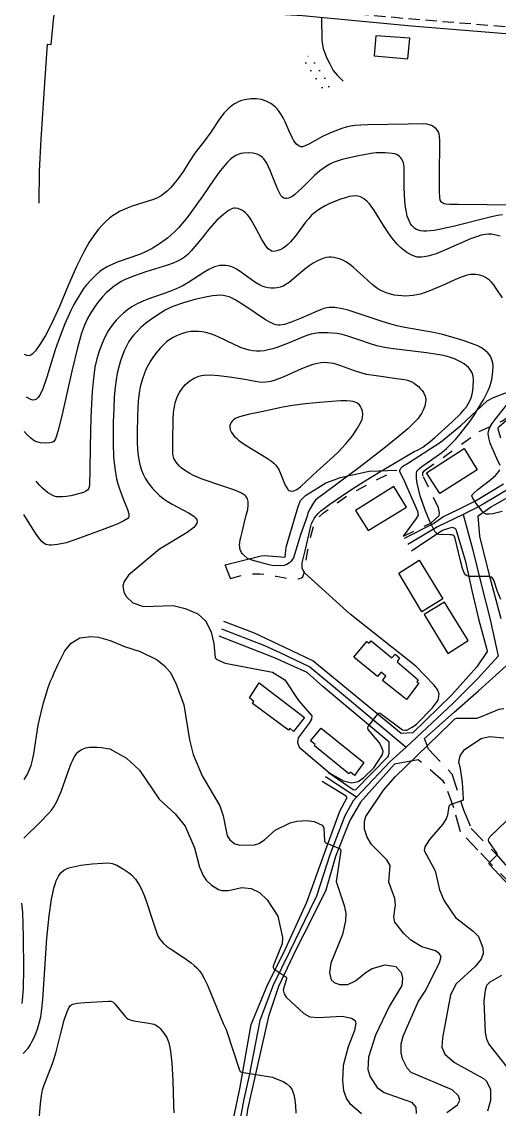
# Model space of a CAD drawing. Header units: millimetres. Extents: x 220021 to 223505, y 489325 to 491820.
# Drawn here: x 220579.5 to 220788.7, y 490055.8 to 490532 of the extents above; entities that cross this region are included whole.
import ezdxf

# ---------------------------------------------------------------- set-up
doc = ezdxf.new("R2010")
doc.units = ezdxf.units.MM
for name, pattern in [('5M2P5', [7.5, 5, -2.5]), ('5M5', [10, 5, -5]), ('7P5M5', [12.5, 7.5, -5]), ('AM4', [4, 0, -4])]:
    doc.linetypes.add(name, pattern=pattern)
for name, color, linetype in [('A0013110', 8, 'Continuous'), ('A0013117', 8, 'Continuous'), ('A0013140', 8, '7P5M5'), ('A0023210', 8, 'Continuous'), ('A0033324', 8, '5M2P5'), ('B0014111', 8, 'Continuous'), ('B0014113', 8, 'Continuous'), ('D0025111', 8, 'AM4'), ('F0017111', 8, 'Continuous'), ('F0017114', 8, 'Continuous'), ('F0037222', 8, 'Continuous'), ('F0037223', 8, '5M5')]:
    doc.layers.add(name, color=color, linetype=linetype)

msp = doc.modelspace()

# ---------------------------------------------------------------- linework, layer by layer
at = {"layer": 'A0013110', "flags": 128}
for points in [[(220587.103, 490452.638), (220587.214, 490466.582), (220587.951, 490480.58), (220589.651, 490505.157), (220590.773, 490522.165), (220592.342, 490522.019), (220593.355, 490532.667), (220593.922, 490537.494), (220594.885, 490538.112), (220600.714, 490541.425), (220666.708, 490536.859), (220702.508, 490534.73), (220750.192, 490530.282), (220805.958, 490525.781), (220832.366, 490523.108), (220854.057, 490521.095), (220854.267, 490518.316), (220852.026, 490505.608), (220851.447, 490501.149), (220850.91, 490497.012)], [(220747.119, 490305.817), (220759.848, 490312.356), (220763.996, 490315.175), (220770.656, 490318.501), (220778.252, 490322.269), (220790.54, 490329.73)], [(220750.236, 490300.306), (220763.554, 490309.257), (220764.206, 490309.588), (220768.092, 490310.733), (220769.258, 490310.326), (220769.724, 490309.854), (220773.847, 490295.6), (220776.642, 490282.98), (220779.768, 490270.015), (220783.305, 490257.132), (220783.395, 490256.216), (220778.802, 490249.498), (220767.963, 490237.278), (220750.798, 490220.634), (220745.689, 490220.42), (220724.196, 490237.995), (220706.957, 490252.158), (220694.825, 490258.032), (220681.523, 490264.354), (220668.013, 490269.466)]]:
    msp.add_lwpolyline(points, dxfattribs=at)
at = {"layer": 'A0013110'}
for points in [[(220789.578, 490270.536), (220784.774, 490288.545), (220780.187, 490306.744), (220779.493, 490315.711), (220784.897, 490319.426), (220797.235, 490326.491)], [(220713.925, 490203.301), (220724.726, 490195.794), (220725.709, 490195.758), (220740.025, 490210.33), (220740.444, 490211.777), (220740.401, 490216.49), (220711.339, 490240.958), (220704.489, 490247.028), (220690.287, 490253.525), (220666.014, 490262.94)], [(220757.671, 490213.529), (220755.996, 490218.236), (220768.879, 490229.697), (220779.648, 490239.074), (220793.222, 490251.347)], [(220753.232, 490208.836), (220742.764, 490206.967), (220727.841, 490190.328), (220723.291, 490182.316), (220716.898, 490166.474), (220712.688, 490151.719), (220706.616, 490139.372), (220699.577, 490125.695), (220691.963, 490109.592), (220687.656, 490096.455), (220683.072, 490076.379), (220678.458, 490055.672), (220676.426, 490041.318), (220674.234, 490025.163), (220673.535, 490021.868), (220672.565, 490018.693), (220668.146, 490011.305), (220662.302, 490005.117), (220655.527, 490001.659), (220639.041, 489995.649)], [(220636.763, 490001.36), (220647.703, 490003.49), (220655.943, 490007.976), (220661.429, 490013.66), (220665.258, 490020.09), (220667.909, 490026.763), (220669.697, 490033.592), (220670.759, 490044.777), (220675.047, 490064.733), (220680.006, 490092.858), (220687.277, 490110.578), (220694.347, 490124.438), (220704.443, 490146.464), (220712.141, 490167.989), (220718.882, 490186.407), (220722.126, 490192.382), (220721.653, 490192.923), (220711.119, 490199.326)]]:
    msp.add_lwpolyline(points, dxfattribs=at)
at = {"layer": 'A0013117', "flags": 128}
msp.add_lwpolyline([(220710.755, 490533.961), (220710.901, 490523.655), (220711.569, 490520.372), (220713.064, 490516.395), (220714.473, 490513.539), (220715.882, 490510.683), (220717.867, 490508.428), (220720.348, 490505.996)], dxfattribs=at)
at = {"layer": 'A0013140'}
for points in [[(220757.671, 490213.529), (220767.924, 490202.73), (220773.061, 490186.891), (220776.417, 490178.689), (220787.366, 490167.467), (220797.813, 490155.633)], [(220794.476, 490153.596), (220779.372, 490169.231), (220771.646, 490177.305), (220768.761, 490187.871), (220764.881, 490198.515), (220764.133, 490199.537), (220753.232, 490208.836)]]:
    msp.add_lwpolyline(points, dxfattribs=at)
at = {"layer": 'A0023210', "flags": 128}
for points in [[(220793.887, 490328.11), (220781.574, 490320.848), (220777.808, 490318.766), (220772.853, 490316.208), (220761.701, 490310.806), (220748.663, 490303.087)], [(220772.853, 490316.208), (220777.017, 490301.172), (220780.708, 490285.763), (220784.673, 490270.275), (220788.264, 490254.24), (220779.225, 490244.286), (220768.421, 490233.487), (220747.97, 490214.359), (220740.888, 490208.103), (220726.13, 490192.41), (220724.715, 490190.86), (220721.086, 490184.361), (220714.52, 490167.231), (220708.566, 490149.091), (220705.53, 490142.918), (220696.962, 490125.066), (220689.62, 490110.085), (220683.831, 490094.656), (220679.06, 490070.556), (220676.753, 490060.203), (220673.593, 490043.048)], [(220726.13, 490192.41), (220723.189, 490194.358), (220712.519, 490201.309)]]:
    msp.add_lwpolyline(points, dxfattribs=at)
at = {"layer": 'A0023210'}
msp.add_lwpolyline([(220667.014, 490266.206), (220685.905, 490258.939), (220692.556, 490255.778), (220705.723, 490249.593), (220717.767, 490239.476), (220747.97, 490214.359)], dxfattribs=at)
at = {"layer": 'A0033324', "flags": 128}
msp.add_lwpolyline([(220584.299, 490544.086), (220600.018, 490544.48), (220666.9, 490539.853), (220702.737, 490537.722), (220750.452, 490533.271), (220806.23, 490528.769), (220830.907, 490526.271), (220833.849, 490525.983), (220862.128, 490524.674), (220882.236, 490522.765), (220883.998, 490519.585)], dxfattribs=at)
at = {"layer": 'B0014111'}
msp.add_lwpolyline([(220733.911, 490517.124), (220748.608, 490515.782), (220749.583, 490524.785), (220734.679, 490525.913)], close=True, dxfattribs=at)
at = {"layer": 'B0014111', "flags": 128}
for points in [[(220773.297, 490345.096), (220778.977, 490335.85), (220762.595, 490325.441), (220756.825, 490334.536)], [(220742.534, 490328.524), (220725.767, 490318.069), (220731.282, 490309.179), (220748.031, 490319.502)], [(220753.596, 490296.24), (220763.994, 490279.325), (220754.78, 490273.566), (220744.66, 490290.491)], [(220764.773, 490277.881), (220755.812, 490272.41), (220766.123, 490255.416), (220775.077, 490261.053)]]:
    msp.add_lwpolyline(points, close=True, dxfattribs=at)
at = {"layer": 'B0014113'}
for points in [[(220724.987, 490253.779), (220730.641, 490260.706), (220731.766, 490259.928), (220732.558, 490260.971), (220741.579, 490253.438), (220743.059, 490255.028), (220745.055, 490253.489), (220744.004, 490251.724), (220753.24, 490243.858), (220752.634, 490243.026), (220753.41, 490242.35), (220748.065, 490235.184), (220737.524, 490243.576), (220739.016, 490245.468), (220736.903, 490247.249), (220735.307, 490245.297)], [(220679.202, 490235.964), (220683.5, 490242.568), (220703.379, 490227.392), (220698.57, 490221.196), (220696.993, 490222.717), (220696.39, 490221.847), (220680.652, 490233.52), (220681.179, 490234.333)], [(220710.701, 490222.687), (220729.412, 490207.666), (220725.28, 490201.96), (220723.52, 490203.484), (220722.779, 490202.686), (220707.741, 490214.942), (220708.02, 490215.544), (220706.046, 490217.105)]]:
    msp.add_lwpolyline(points, close=True, dxfattribs=at)
at = {"layer": 'D0025111', "flags": 128}
msp.add_lwpolyline([(220708.434, 490507.239), (220704.164, 490513.441), (220703.28, 490515.385), (220703.72, 490516.769), (220704.97, 490516.986), (220706.736, 490515.532), (220713.14, 490506.111), (220714.024, 490503.931), (220713.805, 490502.65), (220712.629, 490502.284), (220711.305, 490503.002)], close=True, dxfattribs=at)
at = {"layer": 'F0017111', "elevation": 55, "flags": 128}
msp.add_lwpolyline([(220793.311, 490451.684), (220783.412, 490451.826), (220770.66, 490451.935), (220767.075, 490452.025), (220765.351, 490452.157), (220764.591, 490452.343), (220764.051, 490452.596), (220763.582, 490452.927), (220763.187, 490453.347), (220762.869, 490453.954), (220762.639, 490455.193), (220762.509, 490457.595), (220762.527, 490466.161), (220762.676, 490477.895), (220762.639, 490480.216), (220762.525, 490481.824), (220762.324, 490482.916), (220762.027, 490483.719), (220761.626, 490484.422), (220761.117, 490485.06), (220760.499, 490485.629), (220759.769, 490486.124), (220758.936, 490486.541), (220758.011, 490486.874), (220756.926, 490487.115), (220755.295, 490487.26), (220748.738, 490487.242), (220731.109, 490486.843), (220728.018, 490486.732), (220725.568, 490486.547), (220723.537, 490486.259), (220721.652, 490485.838), (220719.688, 490485.262), (220715.516, 490483.702), (220711.24, 490481.716), (220705.218, 490478.404), (220703.683, 490477.648), (220702.565, 490477.305), (220701.76, 490477.311), (220701.113, 490477.555), (220700.497, 490477.944), (220699.89, 490478.466), (220699.294, 490479.125), (220698.705, 490479.945), (220698.09, 490481.005), (220696.64, 490484.183), (220694.912, 490488.151), (220694.016, 490489.93), (220693.121, 490491.473), (220692.24, 490492.777), (220691.378, 490493.85), (220690.513, 490494.739), (220688.67, 490496.172), (220686.64, 490497.269), (220684.491, 490497.994), (220682.277, 490498.332), (220679.857, 490498.274), (220677.092, 490497.825), (220675.769, 490497.479), (220674.596, 490497.062), (220673.522, 490496.549), (220672.465, 490495.906), (220670.238, 490494.173), (220669.135, 490493.123), (220668.08, 490491.971), (220665.973, 490489.187), (220662.32, 490483.679), (220659.542, 490479.898), (220655.375, 490474.481), (220652.817, 490470.672), (220650.315, 490466.64), (220647.604, 490462.775), (220646.19, 490461.016), (220644.764, 490459.425), (220643.342, 490458.019), (220641.938, 490456.81), (220640.537, 490455.798), (220639.006, 490454.934), (220637.181, 490454.153), (220632.518, 490452.665), (220627.798, 490451.2), (220625.746, 490450.453), (220623.906, 490449.681), (220622.262, 490448.868), (220620.747, 490447.983), (220619.283, 490446.99), (220617.807, 490445.854), (220616.308, 490444.542), (220614.789, 490443.022), (220613.263, 490441.28), (220611.771, 490439.386), (220609.065, 490435.461), (220606.498, 490430.972), (220603.466, 490424.824), (220599.806, 490416.466), (220595.969, 490407.345), (220592.695, 490400.096), (220589.891, 490394.693), (220587.453, 490390.701), (220585.478, 490387.984), (220584.049, 490386.451), (220583.498, 490386.062), (220582.983, 490385.859), (220582.454, 490385.797), (220581.899, 490385.861), (220580.694, 490386.347)], dxfattribs=at)
at = {"layer": 'F0017111'}
for points, elevation in [([(220790.057, 490447.414), (220787.961, 490447.122), (220784.639, 490446.419), (220769.081, 490442.527), (220762.383, 490441.02), (220760.242, 490440.67), (220756.818, 490440.372), (220755.455, 490440.393), (220754.311, 490440.518), (220753.344, 490440.749), (220752.506, 490441.089), (220751.754, 490441.54), (220751.072, 490442.102), (220750.45, 490442.773), (220749.879, 490443.558), (220749.353, 490444.485), (220748.868, 490445.587), (220748.421, 490446.916), (220748.019, 490448.599), (220747.673, 490450.781), (220747.391, 490453.523), (220747.068, 490459.488), (220747.093, 490465.946), (220747.025, 490468.459), (220746.671, 490470.305), (220745.999, 490471.855), (220745.558, 490472.497), (220745.048, 490473.046), (220744.461, 490473.502), (220743.78, 490473.87), (220742.933, 490474.161), (220741.832, 490474.394), (220738.725, 490474.686), (220736.822, 490474.689), (220734.738, 490474.558), (220732.364, 490474.268), (220726.287, 490473.15), (220719.941, 490471.672), (220717.695, 490471.02), (220715.994, 490470.381), (220714.514, 490469.651), (220713.005, 490468.76), (220710.136, 490466.763), (220707.728, 490464.69), (220702.304, 490459.31), (220699.025, 490456.266), (220697.986, 490455.496), (220697.152, 490455.035), (220696.384, 490454.744), (220695.655, 490454.604), (220694.97, 490454.628), (220694.327, 490454.836), (220693.702, 490455.278), (220693.068, 490456.01), (220692.399, 490457.084), (220691.678, 490458.524), (220690.89, 490460.347), (220688.304, 490466.932), (220686.831, 490470.027), (220685.553, 490471.954), (220684.921, 490472.638), (220684.249, 490473.187), (220683.509, 490473.636), (220682.696, 490473.998), (220680.857, 490474.491), (220678.784, 490474.685), (220676.577, 490474.532), (220675.461, 490474.296), (220674.351, 490473.93), (220673.227, 490473.401), (220672.06, 490472.67), (220670.816, 490471.686), (220669.433, 490470.341), (220667.841, 490468.513), (220665.985, 490466.107), (220663.851, 490463.149), (220658.785, 490455.849), (220653.634, 490448.525), (220651.567, 490445.781), (220649.808, 490443.633), (220648.195, 490441.848), (220646.593, 490440.229), (220643.3, 490437.316), (220639.878, 490434.769), (220636.566, 490432.69), (220634.898, 490431.811), (220633.082, 490430.986), (220631.036, 490430.177), (220621.754, 490426.857), (220618.014, 490425.312), (220616.557, 490424.546), (220615.178, 490423.666), (220613.75, 490422.604), (220612.284, 490421.378), (220609.4, 490418.577), (220608, 490416.974), (220606.595, 490415.152), (220605.169, 490413.062), (220603.745, 490410.743), (220602.358, 490408.252), (220601.027, 490405.625), (220598.39, 490399.694), (220595.589, 490392.465), (220594.183, 490388.393), (220590.432, 490376.317), (220588.675, 490371.329), (220587.515, 490368.75), (220586.713, 490367.528), (220585.97, 490366.813), (220585.214, 490366.413), (220584.424, 490366.303), (220583.443, 490366.55), (220581.624, 490367.564)], 60), ([(220789.152, 490438.086), (220787.932, 490438.477), (220786.677, 490438.767), (220785.388, 490438.942), (220784.016, 490438.978), (220782.499, 490438.845), (220780.763, 490438.507), (220778.666, 490437.891), (220776.049, 490436.917), (220766.13, 490432.55), (220761.049, 490430.444), (220759.078, 490429.779), (220757.34, 490429.323), (220755.834, 490429.043), (220754.588, 490428.906), (220753.596, 490428.888), (220752.728, 490428.998), (220750.752, 490429.662), (220749.536, 490430.247), (220748.228, 490431.021), (220746.87, 490432.001), (220745.466, 490433.211), (220744.006, 490434.678), (220742.489, 490436.415), (220740.948, 490438.386), (220739.42, 490440.543), (220737.94, 490442.821), (220733.989, 490449.2), (220731.811, 490452.25), (220730.821, 490453.351), (220729.859, 490454.201), (220728.886, 490454.84), (220727.871, 490455.305), (220726.8, 490455.602), (220725.664, 490455.733), (220724.435, 490455.694), (220723.01, 490455.456), (220721.27, 490454.988), (220719.152, 490454.274), (220714.53, 490452.394), (220712.452, 490451.387), (220710.627, 490450.383), (220709.052, 490449.393), (220707.704, 490448.402), (220706.47, 490447.293), (220705.221, 490445.924), (220703.861, 490444.206), (220699.67, 490438.53), (220697.23, 490435.578), (220696.123, 490434.479), (220695.065, 490433.604), (220694.03, 490432.91), (220693.009, 490432.358), (220691.208, 490431.66), (220689.991, 490431.474), (220689.087, 490431.625), (220688.265, 490431.992), (220687.444, 490432.62), (220686.376, 490433.869), (220684.677, 490436.609), (220682.186, 490441.322), (220679.956, 490445.332), (220679.108, 490446.585), (220678.33, 490447.535), (220677.547, 490448.326), (220676.743, 490448.988), (220675.917, 490449.523), (220674.27, 490450.218), (220672.946, 490450.449), (220672.383, 490450.387), (220671.761, 490450.192), (220670.079, 490449.336), (220667.812, 490447.684), (220665.024, 490445.093), (220661.731, 490441.452), (220657.749, 490436.549), (220653.763, 490431.686), (220652.199, 490430.062), (220650.822, 490428.927), (220649.416, 490428.048), (220647.783, 490427.222), (220645.794, 490426.382), (220643.333, 490425.495), (220633.887, 490422.535), (220628.402, 490420.629), (220624.515, 490419.011), (220623.011, 490418.229), (220621.538, 490417.32), (220619.934, 490416.189), (220618.228, 490414.831), (220616.498, 490413.258), (220614.818, 490411.504), (220613.261, 490409.684), (220611.897, 490407.929), (220609.844, 490404.876), (220608.296, 490402.06), (220606.953, 490399.164), (220605.666, 490395.653), (220603.891, 490389.263), (220601.435, 490379.016), (220597.384, 490360.823), (220595.45, 490353.107), (220594.283, 490349.455), (220593.884, 490348.654), (220593.505, 490348.214), (220593.07, 490347.924), (220592.512, 490347.725), (220591.766, 490347.595), (220589.72, 490347.489), (220587.704, 490347.607), (220586.061, 490348.008), (220585.264, 490348.356), (220584.382, 490348.911), (220583.327, 490349.787), (220582.042, 490351.059), (220580.607, 490352.638)], 65), ([(220790.127, 490411.104), (220787.388, 490415.275), (220786.256, 490416.76), (220785.254, 490417.918), (220784.35, 490418.817), (220783.491, 490419.518), (220782.619, 490420.078), (220781.686, 490420.547), (220780.682, 490420.923), (220779.605, 490421.195), (220778.457, 490421.353), (220777.246, 490421.387), (220775.982, 490421.289), (220774.622, 490421.031), (220772.912, 490420.501), (220770.544, 490419.567), (220763.816, 490416.578), (220757.899, 490414.025), (220755.867, 490413.287), (220754.152, 490412.779), (220752.529, 490412.406), (220750.925, 490412.142), (220747.637, 490411.909), (220745.956, 490411.943), (220744.296, 490412.091), (220742.687, 490412.361), (220741.136, 490412.742), (220739.642, 490413.218), (220736.839, 490414.413), (220735.55, 490415.125), (220734.315, 490415.938), (220732.973, 490416.992), (220729.26, 490420.398), (220724.857, 490424.468), (220723.06, 490425.908), (220721.535, 490426.911), (220720.128, 490427.623), (220718.725, 490428.166), (220717.371, 490428.567), (220716.15, 490428.828), (220715.107, 490428.951), (220714.133, 490428.93), (220713.076, 490428.762), (220711.82, 490428.437), (220710.379, 490427.932), (220708.8, 490427.218), (220707.122, 490426.276), (220705.361, 490425.108), (220703.527, 490423.725), (220699.799, 490420.563), (220696.601, 490417.91), (220695.264, 490416.985), (220693.996, 490416.287), (220692.724, 490415.78), (220691.432, 490415.451), (220690.121, 490415.291), (220688.792, 490415.294), (220687.456, 490415.452), (220686.125, 490415.761), (220684.785, 490416.234), (220683.314, 490416.96), (220681.563, 490418.046), (220675.193, 490422.615), (220673.561, 490423.66), (220672.246, 490424.342), (220671.072, 490424.784), (220669.899, 490425.089), (220668.708, 490425.273), (220667.514, 490425.332), (220666.33, 490425.261), (220665.16, 490425.065), (220664.009, 490424.748), (220662.846, 490424.293), (220661.498, 490423.601), (220659.759, 490422.549), (220652.25, 490417.724), (220649.708, 490416.298), (220647.143, 490415.061), (220644.333, 490413.907), (220634.702, 490410.477), (220632.018, 490409.391), (220629.725, 490408.292), (220627.691, 490407.12), (220625.808, 490405.822), (220624.048, 490404.404), (220622.406, 490402.884), (220620.883, 490401.289), (220619.511, 490399.678), (220618.326, 490398.117), (220617.351, 490396.652), (220615.824, 490393.837), (220614.52, 490390.873), (220613.358, 490387.729), (220612.367, 490384.468), (220611.55, 490380.734), (220610.751, 490374.534), (220610.356, 490370.088), (220610.008, 490364.771), (220609.736, 490358.695), (220609.419, 490345.972), (220609.33, 490335.445), (220609.206, 490329.496), (220609.042, 490328.196), (220608.771, 490327.458), (220608.345, 490326.902), (220607.645, 490326.407), (220606.535, 490325.919), (220604.938, 490325.401), (220601.012, 490324.465), (220599.109, 490324.163), (220597.399, 490323.995), (220595.939, 490323.96), (220594.757, 490324.057), (220593.756, 490324.295), (220592.809, 490324.687), (220591.815, 490325.24), (220590.767, 490325.944), (220588.566, 490327.773), (220587.305, 490329.054), (220585.777, 490330.796)], 70), ([(220789.028, 490337.639), (220787.633, 490340.76), (220785.539, 490345.401), (220784.78, 490347.514), (220784.281, 490349.301), (220783.991, 490350.724), (220783.876, 490351.787), (220783.946, 490352.658), (220784.227, 490353.547), (220784.755, 490354.643), (220785.622, 490356.056), (220786.931, 490357.876), (220792.5, 490364.849)], 70), ([(220789.389, 490349.63), (220788.19, 490353.57), (220788.19, 490354.097), (220788.34, 490354.549), (220788.642, 490354.851), (220795.908, 490361.003)], 65), ([(220789.964, 490317.566), (220785.808, 490316.61), (220784.19, 490316.362), (220783.029, 490316.375), (220782.108, 490316.787), (220781.135, 490317.751), (220778.62, 490321.123), (220776.923, 490323.74), (220776.728, 490324.364), (220776.894, 490324.857), (220777.37, 490325.455), (220779.356, 490327.192), (220784.331, 490330.975), (220786.984, 490333.356), (220788.526, 490335.137), (220788.924, 490335.793)], 70), ([(220765.783, 490054.388), (220770.348, 490057.706), (220771.412, 490059.814), (220770.822, 490061.667), (220768.038, 490064.269), (220750.118, 490071.92), (220748.301, 490073.778), (220746.297, 490077.942), (220745.748, 490080.479), (220745.696, 490084.427), (220746.647, 490087.804), (220753.164, 490102.796), (220756.219, 490107.49), (220762.574, 490119.919), (220763.201, 490122.656), (220762.528, 490123.892), (220760.766, 490125.258), (220754.787, 490126.957), (220749.98, 490129.894), (220746.842, 490132.838), (220742.904, 490137.749), (220742.449, 490140.087), (220743.204, 490145.34), (220742.957, 490148.038), (220740.327, 490155.208), (220740.936, 490162.624), (220739.468, 490164.963), (220732.711, 490171.795), (220730.784, 490174.981), (220729.657, 490178.492), (220729.694, 490182.031), (220730.286, 490184.009), (220738.037, 490195.547), (220743.292, 490201.556), (220767.138, 490224.725), (220769.212, 490226.731), (220770.053, 490227.078), (220770.895, 490227.078), (220772.181, 490227.078), (220778.917, 490227.139), (220780.203, 490227.436), (220788.64, 490230.972), (220790.636, 490231.264)], 80), ([(220790.626, 490218.375), (220784.403, 490218.832), (220780.788, 490217.991), (220773.055, 490212.939), (220771.372, 490210.609), (220770.893, 490207.768), (220771.368, 490205.942), (220772.509, 490198.886), (220772.953, 490191.933), (220772.879, 490191.415), (220772.546, 490191.008), (220767.253, 490189.076), (220766.92, 490188.892), (220766.661, 490188.559), (220766.069, 490184.564), (220765.476, 490183.011), (220763.825, 490180.459), (220758.136, 490173.912), (220756.124, 490170.788), (220755.866, 490169.097), (220760.574, 490160.167), (220762.579, 490151.894), (220764.522, 490147.087), (220769.535, 490139.748), (220777.285, 490133.809), (220779.581, 490131.524), (220781.489, 490126.544), (220781.62, 490124.038), (220780.765, 490121.559), (220778.205, 490118.302), (220769.835, 490110.793), (220767.269, 490105.902), (220763.801, 490087.03), (220763.5, 490082.987), (220764.806, 490079.98), (220769.025, 490076.323), (220781.727, 490069.32), (220783.149, 490068.135), (220784.846, 490064.436), (220784.827, 490059.581), (220783.548, 490055.033)], 85), ([(220580.339, 490174.452), (220587.666, 490181.614), (220591.209, 490185.288), (220592.498, 490186.824), (220593.494, 490188.201), (220594.305, 490189.52), (220595.036, 490190.915), (220595.799, 490192.647), (220596.706, 490195.012), (220600.206, 490204.92), (220601.157, 490207.238), (220601.659, 490208.353), (220602.193, 490209.416), (220602.77, 490210.409), (220603.4, 490211.315), (220604.095, 490212.116), (220604.864, 490212.795), (220605.475, 490213.204), (220606.129, 490213.544), (220606.822, 490213.819), (220607.552, 490214.035), (220608.316, 490214.195), (220609.11, 490214.304), (220609.934, 490214.367), (220610.782, 490214.389), (220612.544, 490214.326), (220614.374, 490214.152), (220618.147, 490213.621), (220625.326, 490209.503), (220631.117, 490204.26), (220639.667, 490191.588), (220646.671, 490185.245), (220651.073, 490179.765), (220655.124, 490170.35), (220657.351, 490161.882), (220658.91, 490158.188), (220660.343, 490156.075), (220662.604, 490153.942), (220665.709, 490151.986), (220667.193, 490151.574), (220670.114, 490151.677), (220675.952, 490152.982), (220680.037, 490152.489), (220683.629, 490150.799), (220686.963, 490147.49), (220691.731, 490140.358), (220693.697, 490131.024), (220693.548, 490128.237), (220692.835, 490126.437), (220689.637, 490118.422), (220689.667, 490117.877), (220689.94, 490117.302), (220695.243, 490113.873), (220695.486, 490113.51), (220695.455, 490112.874), (220694.09, 490108.148), (220694.474, 490106.326), (220695.399, 490104.911), (220703.139, 490097.732), (220705.705, 490096.241), (220709.338, 490095.958), (220719.922, 490096.523), (220724.007, 490095.643), (220725.498, 490094.648), (220725.834, 490093.527), (220725.239, 490090.369), (220722.573, 490083.1), (220720.272, 490074.995), (220719.982, 490068.355), (220720.478, 490064.061), (220721.71, 490060.358), (220723.114, 490058.538), (220728.399, 490054.014)], 70), ([(220793.214, 490153.621), (220784.3, 490163.18), (220784.193, 490163.46), (220784.233, 490163.701), (220787.739, 490167.184), (220787.766, 490167.491), (220787.712, 490167.745), (220784.142, 490173.01), (220784.033, 490173.632), (220783.996, 490173.998), (220784.545, 490175.17), (220795.65, 490185.695)], 90), ([(220580.13, 490080.252), (220582.253, 490082.622), (220583.14, 490083.865), (220583.984, 490085.286), (220584.829, 490086.971), (220585.661, 490088.915), (220586.45, 490091.091), (220587.168, 490093.508), (220587.797, 490096.322), (220588.321, 490099.727), (220588.733, 490103.862), (220589.735, 490119.505), (220590.539, 490130.743), (220591.518, 490140.526), (220592.548, 490147.799), (220593.058, 490150.457), (220593.574, 490152.62), (220594.1, 490154.401), (220594.627, 490155.855), (220595.639, 490157.947), (220596.651, 490159.302), (220597.808, 490160.332), (220599.165, 490161.144), (220600.088, 490161.503), (220601.387, 490161.87), (220605.37, 490162.657), (220610.393, 490163.294), (220614.886, 490163.629), (220617.454, 490163.668), (220619.107, 490163.421), (220620.01, 490163.125), (220621.123, 490162.627), (220624.017, 490160.994), (220626.654, 490159.177), (220627.652, 490158.326), (220629.307, 490156.545), (220630.083, 490155.472), (220630.889, 490154.148), (220631.773, 490152.45), (220632.775, 490150.18), (220633.934, 490147.115), (220636.586, 490139.054), (220638.63, 490132.982), (220639.31, 490131.417), (220639.945, 490130.334), (220640.682, 490129.368), (220641.65, 490128.38), (220642.974, 490127.286), (220644.721, 490126.036), (220650.622, 490122.158), (220653.777, 490119.923), (220655.077, 490118.83), (220656.24, 490117.674), (220657.32, 490116.384), (220658.356, 490114.917), (220659.32, 490113.34), (220660.906, 490110.173), (220665.093, 490099.739), (220667.779, 490093.367), (220669.034, 490090.683), (220674.826, 490072.886), (220675.153, 490072.419), (220675.761, 490072.045), (220689.302, 490069.87), (220691.443, 490069.033), (220694.046, 490067.95), (220695.691, 490066.937), (220696.954, 490065.756), (220697.936, 490064.352), (220698.331, 490063.463), (220698.681, 490062.314), (220698.998, 490060.844), (220699.47, 490057.424), (220699.606, 490054.143)], 65), ([(220579.626, 490102.067), (220579.881, 490103.535), (220580.209, 490108.481), (220580.374, 490117.582), (220580.33, 490130.719), (220580.178, 490136.95), (220579.906, 490141.935), (220579.493, 490146.069)], 70), ([(220792.356, 490074.037), (220784.103, 490084.399), (220783.193, 490086.557), (220782.674, 490089.373), (220782.081, 490103.109), (220782.604, 490107.911), (220783.306, 490110.097), (220784.644, 490111.592), (220789.843, 490114.596)], 90), ([(220586.541, 490044.037), (220587.778, 490058.39), (220588.176, 490061.705), (220588.659, 490064.254), (220589.32, 490066.53), (220591.222, 490071.357), (220593.007, 490075.818), (220593.75, 490078.097), (220594.542, 490080.948), (220596.448, 490088.588), (220598.119, 490094.898), (220599.259, 490098.204), (220600.144, 490100.159), (220600.873, 490101.276), (220601.286, 490101.608), (220601.862, 490101.858), (220603.818, 490102.25), (220607.087, 490102.537), (220617.478, 490103.191), (220618.59, 490103.134), (220619.392, 490102.782), (220620.245, 490101.958), (220622.724, 490098.944), (220624.865, 490096.403), (220625.586, 490095.735), (220626.252, 490095.289), (220627.016, 490094.93), (220628.027, 490094.616), (220629.434, 490094.328), (220635.141, 490093.538), (220637.372, 490093.057), (220638.077, 490092.755), (220638.737, 490092.362), (220639.415, 490091.834), (220640.144, 490091.128), (220641.742, 490089.201), (220643.05, 490087.179), (220643.519, 490086.127), (220643.914, 490084.851), (220644.604, 490081.21), (220645.178, 490076.015), (220645.641, 490068.334), (220646.013, 490057.766), (220646.177, 490054.196)], 60)]:
    msp.add_lwpolyline(points, dxfattribs=dict(at, elevation=elevation))
for points, elevation in [([(220651.904, 490308.425), (220639.795, 490301.118), (220626.195, 490289.724), (220624.378, 490286.931), (220623.824, 490284.944), (220624.201, 490282.303), (220625.345, 490280.139), (220628.092, 490277.625), (220632.868, 490275.934), (220645.788, 490276.431), (220651.111, 490275.1), (220656.578, 490272.812), (220660.157, 490269.607), (220662.5, 490264.694), (220663.677, 490259.835), (220664.306, 490253.436), (220664.965, 490252.744), (220668.661, 490251.183), (220689.278, 490247.265), (220694.769, 490243.906), (220700.806, 490234.806), (220706.596, 490228.095), (220706.416, 490226.703), (220705.387, 490224.857), (220700.641, 490218.444), (220700.249, 490216.356), (220700.986, 490214.411), (220714.508, 490202.958), (220720.483, 490199.685), (220723.974, 490198.773), (220726.812, 490199.269), (220729.347, 490201.069), (220733.771, 490205.352), (220737.586, 490211.096), (220737.807, 490212.46), (220737.278, 490214.285), (220736.039, 490216.431), (220731.267, 490222.172), (220731.129, 490222.864), (220731.233, 490223.384), (220735.771, 490229.235), (220736.153, 490229.304), (220736.534, 490229.2), (220746.243, 490222.001), (220747.317, 490221.828), (220748.253, 490221.828), (220750.524, 490223.117), (220752.484, 490224.505), (220759.24, 490231.413), (220761.997, 490235.013), (220762.37, 490237.507), (220761.57, 490239.581), (220760.071, 490241.64), (220752.102, 490249.89), (220723.431, 490272.639), (220703.351, 490290.682), (220702.343, 490292.56), (220702.342, 490295.035), (220703.658, 490300.325), (220706.129, 490311.115), (220706.493, 490312.272), (220706.964, 490313.341), (220707.584, 490314.444), (220708.367, 490315.573), (220709.315, 490316.687), (220710.479, 490317.793), (220712.098, 490319.085), (220714.459, 490320.806), (220722.321, 490326.172), (220728.079, 490329.848), (220734.952, 490334.053), (220751.362, 490343.787), (220753.113, 490344.598), (220755.205, 490345.749), (220756.585, 490346.687), (220758.335, 490348.048), (220760.517, 490349.914), (220767.892, 490356.668), (220771.838, 490360.548), (220773.226, 490362.099), (220774.273, 490363.459), (220775.089, 490364.731), (220775.763, 490366.014), (220776.318, 490367.379), (220776.759, 490368.889), (220777.09, 490370.569), (220777.317, 490372.271), (220777.478, 490375.04), (220777.31, 490376.824), (220776.858, 490378.258), (220775.957, 490379.746), (220775.272, 490380.553), (220774.397, 490381.379), (220773.315, 490382.201), (220772.046, 490382.996), (220770.614, 490383.738), (220769.043, 490384.408), (220767.331, 490385.007), (220765.473, 490385.541), (220763.384, 490386.026), (220760.671, 490386.511), (220756.859, 490387.054), (220741.175, 490388.996), (220737.622, 490389.548), (220735.047, 490390.113), (220732.704, 490390.82), (220727.148, 490392.78), (220721.973, 490394.494), (220719.817, 490395.047), (220717.744, 490395.441), (220715.626, 490395.711), (220713.51, 490395.857), (220711.488, 490395.874), (220709.629, 490395.758), (220707.923, 490395.525), (220706.337, 490395.191), (220704.816, 490394.764), (220703.207, 490394.2), (220696.611, 490391.404), (220691.711, 490389.499), (220689.504, 490388.808), (220687.483, 490388.303), (220685.648, 490387.981), (220683.948, 490387.829), (220682.32, 490387.834), (220680.714, 490387.98), (220679.134, 490388.253), (220677.596, 490388.64), (220676.087, 490389.139), (220672.581, 490390.675), (220665.581, 490394.074), (220663.572, 490394.913), (220661.812, 490395.517), (220660.173, 490395.945), (220658.55, 490396.246), (220656.919, 490396.418), (220655.283, 490396.45), (220653.642, 490396.331), (220652.008, 490396.068), (220650.395, 490395.669), (220648.814, 490395.142), (220647.277, 490394.494), (220645.792, 490393.729), (220644.361, 490392.844), (220642.955, 490391.797), (220641.54, 490390.536), (220640.094, 490389.03), (220638.659, 490387.33), (220637.288, 490385.509), (220636.031, 490383.624), (220634.902, 490381.69), (220633.913, 490379.705), (220633.068, 490377.684), (220632.37, 490375.703), (220631.399, 490372.161), (220631.081, 490370.45), (220630.568, 490366.037), (220630.165, 490359.653), (220629.997, 490351.759), (220630.054, 490347.984), (220630.228, 490344.734), (220630.518, 490341.979), (220630.915, 490339.61), (220631.415, 490337.524), (220632.024, 490335.638), (220632.753, 490333.877), (220633.61, 490332.178), (220634.597, 490330.533), (220635.712, 490328.946), (220636.954, 490327.423), (220638.318, 490325.974), (220639.795, 490324.609), (220641.399, 490323.327), (220643.216, 490322.08), (220645.353, 490320.805), (220652.536, 490316.998), (220654.078, 490316.06), (220655.064, 490315.329), (220655.666, 490314.752), (220656.244, 490313.883), (220656.365, 490313.156), (220656.233, 490312.434), (220655.817, 490311.666), (220654.869, 490310.612), (220653.144, 490309.213)], 80), ([(220676.115, 490308.543), (220676.947, 490312.372), (220677.748, 490316.033), (220677.907, 490316.406), (220678.48, 490318.459), (220678.745, 490320.381), (220678.702, 490321.908), (220678.349, 490323.17), (220677.686, 490324.251), (220677.225, 490324.712), (220675.755, 490325.638), (220672.912, 490326.87), (220667.615, 490328.707), (220658.6, 490331.72), (220656.512, 490332.53), (220654.73, 490333.327), (220653.112, 490334.168), (220650.399, 490335.891), (220649.361, 490336.712), (220648.505, 490337.517), (220647.142, 490339.187), (220646.189, 490340.773), (220645.908, 490341.499), (220645.741, 490342.715), (220645.633, 490348.872), (220645.805, 490357.747), (220646.03, 490361.018), (220646.354, 490363.387), (220646.779, 490365.221), (220647.305, 490366.83), (220647.934, 490368.301), (220648.664, 490369.666), (220649.489, 490370.948), (220650.376, 490372.123), (220651.285, 490373.158), (220652.188, 490374.03), (220653.097, 490374.763), (220655.028, 490375.935), (220657.121, 490376.781), (220658.207, 490377.069), (220659.373, 490377.267), (220662.208, 490377.396), (220665.909, 490377.176), (220670.55, 490376.593), (220676.286, 490375.595), (220681.792, 490374.588), (220683.683, 490374.329), (220685.104, 490374.252), (220686.353, 490374.322), (220687.679, 490374.51), (220689.133, 490374.827), (220690.715, 490375.29), (220694.401, 490376.726), (220702.168, 490380.171), (220704.833, 490381.252), (220707.124, 490382.034), (220709.057, 490382.534), (220710.711, 490382.809), (220712.163, 490382.913), (220713.488, 490382.875), (220716.064, 490382.459), (220719.14, 490381.514), (220725.527, 490379.137), (220727.889, 490378.414), (220730.536, 490377.776), (220733.736, 490377.193), (220744.909, 490375.724), (220747.136, 490375.386), (220748.499, 490375.08), (220750.4, 490374.306), (220751.367, 490373.763), (220752.329, 490373.102), (220753.255, 490372.322), (220754.108, 490371.46), (220754.847, 490370.562), (220755.444, 490369.67), (220756.222, 490368.009), (220756.517, 490366.6), (220756.452, 490365.251), (220756.041, 490363.656), (220755.206, 490361.612), (220754.635, 490360.529), (220753.954, 490359.466), (220753.103, 490358.356), (220750.576, 490355.628), (220748.651, 490353.811), (220746.06, 490351.551), (220738.89, 490345.738), (220727.225, 490336.617), (220718.773, 490330.363), (220711.241, 490324.931), (220709.165, 490323.353), (220708.026, 490322.314), (220707.291, 490321.366), (220705.797, 490318.892), (220704.868, 490316.995), (220704.712, 490316.308), (220704.528, 490315.536), (220701.739, 490307.776), (220701.002, 490305.482), (220698.529, 490297.331), (220697.881, 490296.219), (220697.548, 490295.819), (220696.829, 490295.15), (220695.568, 490294.376), (220694.529, 490293.987), (220692.675, 490293.741), (220689.218, 490293.977), (220687.829, 490294.223), (220681.255, 490295.911), (220678.42, 490296.951), (220676.805, 490298.413), (220676.117, 490299.187), (220675.824, 490299.593), (220675.573, 490300.013), (220675.364, 490300.459), (220675.203, 490300.923), (220675.085, 490301.402), (220675.008, 490301.895), (220674.963, 490302.921), (220675.043, 490303.992), (220675.223, 490305.098), (220675.479, 490306.232)], 85)]:
    msp.add_lwpolyline(points, close=True, dxfattribs=dict(at, elevation=elevation))
at = {"layer": 'F0017111', "elevation": 90, "flags": 128}
msp.add_lwpolyline([(220698.139, 490363.983), (220693.873, 490363.287), (220684.551, 490361.255), (220678.702, 490360.015), (220674.966, 490359.012), (220673.783, 490358.562), (220672.883, 490358.115), (220672.195, 490357.646), (220671.662, 490357.131), (220671.236, 490356.553), (220670.919, 490355.931), (220670.725, 490355.29), (220670.663, 490354.652), (220670.87, 490353.39), (220671.448, 490352.1), (220672.553, 490350.609), (220673.371, 490349.761), (220674.399, 490348.859), (220677.321, 490346.803), (220684.826, 490342.287), (220687.222, 490340.804), (220688.903, 490339.647), (220689.999, 490338.731), (220690.768, 490337.909), (220691.43, 490337.035), (220692.074, 490335.967), (220693.501, 490332.763), (220694.973, 490329.154), (220695.571, 490327.973), (220696.088, 490327.241), (220696.574, 490326.816), (220697.07, 490326.575), (220697.59, 490326.478), (220698.723, 490326.635), (220699.986, 490327.183), (220701.565, 490328.301), (220704.423, 490330.985), (220708.778, 490335.137), (220716.136, 490341.615), (220718.181, 490343.577), (220721.551, 490347.234), (220724.355, 490350.738), (220726.619, 490354.083), (220728.16, 490356.906), (220728.587, 490357.946), (220728.821, 490358.779), (220728.931, 490360.16), (220728.728, 490361.502), (220728.23, 490362.932), (220727.862, 490363.607), (220727.412, 490364.205), (220726.882, 490364.719), (220726.277, 490365.148), (220725.581, 490365.494), (220724.696, 490365.759), (220723.503, 490365.944), (220721.825, 490366.043), (220719.259, 490366.006), (220715.341, 490365.773), (220709.879, 490365.31), (220703.759, 490364.683)], close=True, dxfattribs=at)
at = {"layer": 'F0017114', "elevation": 75}
for points in [[(220789.393, 490278.964), (220787.931, 490282.588), (220786.268, 490287.47), (220785.801, 490288.353), (220785.183, 490288.866), (220784.267, 490289.095), (220782.898, 490289.143), (220778.949, 490289.039), (220775.835, 490289.055), (220775.012, 490289.202), (220774.448, 490289.463), (220773.974, 490289.861), (220773.529, 490290.47), (220773.079, 490291.373), (220772.597, 490292.651), (220771.502, 490296.598), (220770.293, 490302.051), (220769.359, 490305.789), (220769.03, 490306.553), (220768.722, 490306.927), (220768.367, 490307.16), (220767.837, 490307.313), (220766.993, 490307.401), (220762.267, 490307.489), (220761.655, 490307.656), (220761.129, 490308.066), (220760.54, 490308.816), (220759.862, 490309.926), (220758.246, 490313.24), (220756.269, 490318.17), (220754.096, 490324.497), (220753.243, 490327.514), (220752.71, 490330.033), (220752.448, 490332.011), (220752.365, 490333.463), (220752.398, 490334.438), (220752.585, 490335.114), (220752.994, 490335.704), (220753.7, 490336.395), (220754.807, 490337.289), (220758.607, 490339.956), (220763.484, 490343.433), (220765.594, 490345.178), (220767.516, 490347.017), (220769.456, 490349.124), (220771.558, 490351.608), (220775.737, 490357.006), (220777.506, 490359.522), (220779.049, 490361.886), (220781.719, 490366.43), (220783.813, 490370.556), (220784.534, 490372.268), (220785.061, 490373.831), (220785.444, 490375.386), (220785.911, 490378.679), (220785.979, 490381.48), (220785.863, 490382.569), (220785.656, 490383.532), (220785.356, 490384.43), (220784.942, 490385.294), (220784.385, 490386.143), (220783.664, 490386.993), (220782.79, 490387.825), (220781.784, 490388.613), (220780.648, 490389.343), (220779.311, 490390.047), (220777.685, 490390.767), (220773.32, 490392.358), (220767.41, 490394.117), (220763.862, 490395.015), (220759.906, 490395.882), (220747.278, 490398.195), (220743.882, 490398.932), (220740.741, 490399.768), (220737.372, 490400.815), (220725.557, 490404.768), (220722.475, 490405.676), (220720.064, 490406.275), (220716.653, 490406.861), (220715.386, 490406.945), (220714.255, 490406.912), (220713.14, 490406.767), (220711.908, 490406.464), (220710.421, 490405.947), (220708.585, 490405.183), (220701.851, 490402.18), (220697.589, 490400.434), (220694.555, 490399.46), (220692.573, 490399.107), (220691.766, 490399.116), (220690.915, 490399.259), (220689.871, 490399.581), (220688.411, 490400.255), (220686.293, 490401.488), (220677.18, 490407.623), (220673.051, 490410.229), (220671.616, 490410.972), (220670.336, 490411.509), (220669.113, 490411.884), (220667.878, 490412.12), (220666.547, 490412.23), (220665, 490412.196), (220663.101, 490411.99), (220660.769, 490411.595), (220655.301, 490410.36), (220649.852, 490408.81), (220645.712, 490407.358), (220644.089, 490406.625), (220642.397, 490405.726), (220638.218, 490403.156), (220635.95, 490401.555), (220633.75, 490399.821), (220631.728, 490398.066), (220629.99, 490396.414), (220628.6, 490394.942), (220627.468, 490393.534), (220626.469, 490392.026), (220625.499, 490390.283), (220624.552, 490388.28), (220623.648, 490386.021), (220622.805, 490383.523), (220622.041, 490380.858), (220621.372, 490378.11), (220620.813, 490375.277), (220620.362, 490371.996), (220620.016, 490367.817), (220619.767, 490362.513), (220619.606, 490356.768), (220619.511, 490347.356), (220619.713, 490341.497), (220620.242, 490336.555), (220621.056, 490331.943), (220621.592, 490329.722), (220622.258, 490327.51), (220623.925, 490323.183), (220625.872, 490318.463), (220626.381, 490316.577), (220626.431, 490315.886), (220626.381, 490315.337), (220626.235, 490314.902), (220625.905, 490314.498), (220624.28, 490313.437), (220621.305, 490312.013), (220614.729, 490309.563), (220603.263, 490305.245), (220598.924, 490303.88), (220595.228, 490303.091), (220592.498, 490302.798), (220591.522, 490302.819), (220590.707, 490302.947), (220589.976, 490303.188), (220589.257, 490303.608), (220588.48, 490304.285), (220587.583, 490305.292), (220586.529, 490306.681), (220585.293, 490308.499), (220580.353, 490316.229)], [(220580.613, 490200.14), (220581.805, 490202.268), (220582.8, 490204.343), (220583.584, 490206.375), (220584.22, 490208.645), (220584.792, 490211.501), (220586.684, 490224.034), (220587.833, 490228.915), (220589.069, 490233.764), (220589.746, 490236.167), (220590.478, 490238.551), (220591.275, 490240.911), (220592.148, 490243.243), (220592.899, 490245.073), (220593.691, 490246.887), (220595.342, 490250.492), (220598.319, 490256.603), (220601.19, 490259.961), (220605.014, 490262.222), (220609.736, 490262.839), (220613.055, 490262.468), (220618.249, 490261.02), (220624.526, 490258.393), (220631.343, 490256.234), (220638.874, 490252.552), (220642.065, 490250.048), (220644.533, 490247.213), (220647.032, 490242.439), (220650.454, 490232.84), (220652.938, 490217.587), (220654.613, 490211.101), (220658.531, 490201.865), (220666.219, 490188.619), (220667.755, 490184.245), (220669.481, 490175.581), (220670.696, 490173.729), (220672.909, 490172.099), (220674.976, 490171.489), (220681.414, 490171.58), (220683.409, 490172.248), (220685.896, 490173.859), (220690.507, 490178.023), (220697.04, 490181.25), (220700.005, 490182.018), (220704.443, 490182.262), (220707.678, 490181.831), (220711.053, 490180.187), (220711.769, 490179.053), (220712.201, 490173.264), (220712.398, 490172.627), (220712.741, 490172.406), (220718.992, 490169.83), (220719.115, 490169.512), (220719.262, 490169.12), (220718.236, 490162.325), (220717.182, 490155.563), (220720.762, 490145.051), (220721.461, 490141.705), (220721.395, 490138.362), (220720.028, 490132.286), (220714.907, 490119.856), (220714.263, 490115.604), (220715.122, 490112.552), (220716.4, 490111.355), (220718.719, 490110.389), (220722.317, 490110.44), (220725.705, 490111.983), (220730.351, 490115.915), (220733.059, 490117.497), (220738.647, 490119.047), (220743.4, 490118.276), (220745.681, 490115.749), (220746.265, 490113.237), (220746.05, 490110.038), (220740.429, 490100.825), (220734.417, 490088.305), (220731.347, 490078.558), (220731.181, 490073.19), (220732.141, 490069.967), (220735.2, 490065.351), (220738.309, 490063.175), (220750.177, 490058.989), (220752.079, 490056.785), (220752.315, 490053.977)]]:
    msp.add_lwpolyline(points, dxfattribs=at)
at = {"layer": 'F0037222', "flags": 128}
for points in [[(220746.746, 490306.734), (220752.5, 490314.461), (220753.321, 490316.008), (220752.987, 490317.563), (220746.682, 490331.923), (220745.19, 490334.866), (220745.189, 490335.556), (220745.516, 490336.589), (220746.504, 490337.445), (220748.974, 490338.809), (220762.973, 490347.863), (220771.862, 490355.224), (220783.382, 490366.019), (220786.182, 490367.553), (220793.104, 490370.096), (220800.02, 490375.227), (220801.497, 490377.978), (220802.151, 490380.389), (220803.283, 490389.353), (220803.934, 490393.145), (220804.588, 490395.383), (220807.871, 490401.573), (220812.963, 490410.511)], [(220670.878, 490288.17), (220668.543, 490294.233), (220684.359, 490298.11), (220685.801, 490298.251), (220694.972, 490297.58), (220695.291, 490301.891), (220700.525, 490319.799), (220701.673, 490322.38), (220703.812, 490324.609), (220712.706, 490330.072), (220716.826, 490331.598), (220718.968, 490332.447), (220731.663, 490335.298), (220743.869, 490335.737)]]:
    msp.add_lwpolyline(points, dxfattribs=at)
at = {"layer": 'F0037223'}
msp.add_lwpolyline([(220746.746, 490306.734), (220758.773, 490312.523), (220762.394, 490315.777), (220762.556, 490316.984), (220762.055, 490319.23), (220755.257, 490333.248), (220755.254, 490334.456), (220755.911, 490335.487), (220779.952, 490352.584), (220790.16, 490357.312), (220799.24, 490363.782), (220804.483, 490370.24), (220809.505, 490376.006), (220811.557, 490378.949), (220811.389, 490380.157), (220811.518, 490394.648), (220812.963, 490410.511)], dxfattribs=at)
at = {"layer": 'F0037223', "flags": 128}
msp.add_lwpolyline([(220670.878, 490288.17), (220677.287, 490289.993), (220680.035, 490290.238), (220683.785, 490290.248), (220686.625, 490289.945), (220691.022, 490289.21), (220694.156, 490288.605), (220697.012, 490288.088), (220699.018, 490288.02), (220700.324, 490288.079), (220701.344, 490288.213), (220702.08, 490288.488), (220702.712, 490288.981), (220703.135, 490290.275), (220704.862, 490300.794), (220705.35, 490303.379), (220707.474, 490311.473), (220708.788, 490313.708), (220709.61, 490315.083), (220711.749, 490316.967), (220721.793, 490324.32), (220732.336, 490330.118), (220743.869, 490335.737)], dxfattribs=at)

doc.saveas('drawing.dxf')
